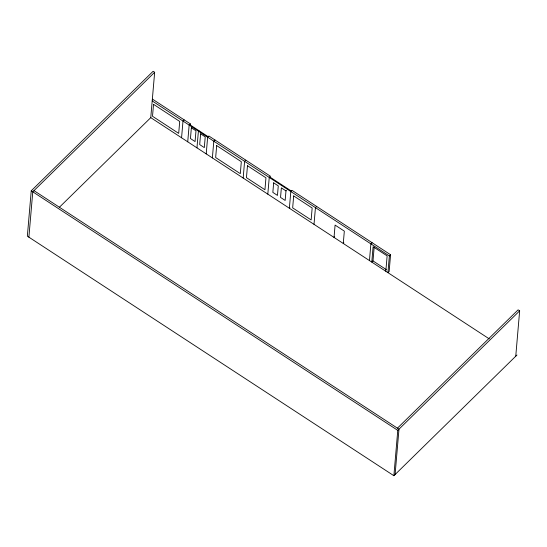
<?xml version="1.0" encoding="UTF-8"?>
<svg xmlns="http://www.w3.org/2000/svg" width="547" height="547" viewBox="0 0 547 547"><rect width="100%" height="100%" fill="white"/><g stroke="black" fill="none" stroke-linecap="round" stroke-linejoin="round"><path stroke-width="0.82" d="M59.349 207.299L150.767 117.653L154.657 72.286L153.119 71.281L31.241 190.8L27.35 236.16L393.881 475.719L516.97 355.017M28.888 237.166L32.779 191.806L154.657 72.286M181.57 137.782L182.999 121.072L184.209 119.882M187.73 141.81L189.159 125.092L190.37 123.909L152.572 99.205M190.226 125.584L190.37 123.909M196.968 147.847L198.404 131.136L198.903 130.644M206.212 153.885L207.641 137.174L208.851 135.991L270.45 176.25L269.247 177.433L267.811 194.144M212.373 157.912L213.802 141.201L215.012 140.018M243.169 178.042L244.605 161.331L245.808 160.148M285.978 190.896L285.165 200.441L280.543 197.426L281.363 187.874L285.978 190.896L286.484 190.404M314.012 224.345L315.448 207.628L316.651 206.445M369.457 260.577L370.887 243.866L372.097 242.683M385.813 271.271L387.132 255.887L373.109 246.724L371.789 262.102L372.999 260.919L374.175 247.162M390.579 254.758L389.368 255.948L387.939 272.659L389.143 271.476L390.579 254.758L292.009 190.342L290.806 191.525L289.37 208.236L289.876 207.744M393.881 475.719L397.772 430.359L519.65 310.84L518.112 309.834L397.437 428.164M395.091 474.536L398.982 429.176L33.982 190.623M515.759 356.2L519.65 310.84M334.641 236.837L334.032 237.425L335.092 225.09L344.33 231.135L343.277 243.47L343.878 242.875M189.665 124.6L208.147 136.682M269.746 176.941L291.312 191.033M152.203 100.935L389.368 255.948M372.999 260.919L386.319 269.63M150.767 117.653L489.25 338.873M31.241 190.8L397.772 430.359M153.536 104.333L152.51 116.272L178.691 133.379L179.717 121.441L153.536 104.333M191.368 127.8L190.452 138.541L195.067 141.564L195.99 130.815L191.368 127.8M200.612 133.837L199.689 144.579L204.311 147.601L205.228 136.859L200.612 133.837M216.68 145.598L215.655 157.536L240.297 173.638L241.323 161.707L216.68 145.598M247.476 165.727L246.458 177.666L264.939 189.747L265.958 177.809L247.476 165.727M273.657 182.842L272.844 192.394L277.459 195.409L278.279 185.864L273.657 182.842M293.684 195.929L292.659 207.867L311.14 219.942L312.159 208.004L293.684 195.929"/></g></svg>
